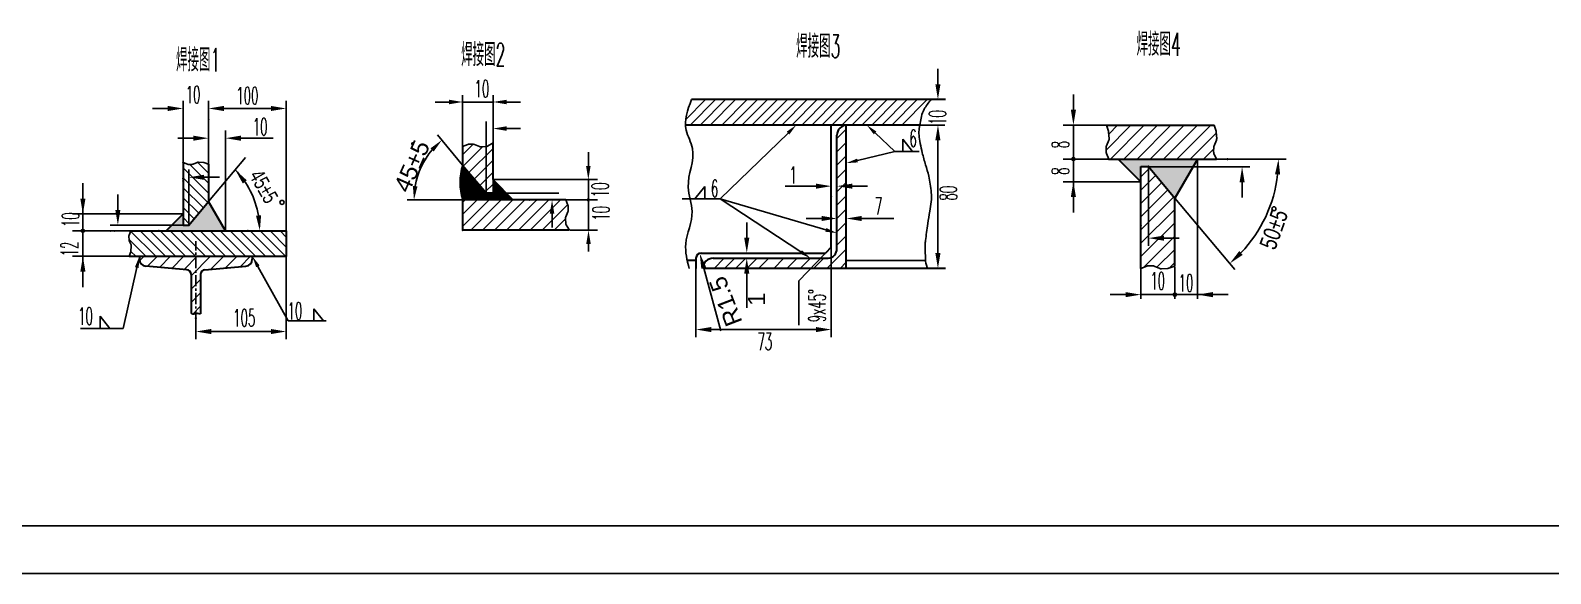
# Model space of a CAD drawing. Header units: millimetres. Extents: x -19109 to 7803, y 10081 to 29089.
# Drawn here: x -8665 to 1512, y 10081 to 13718 of the extents above; entities that cross this region are included whole.
import ezdxf
from ezdxf.enums import TextEntityAlignment as Align

# ---------------------------------------------------------------- set-up
doc = ezdxf.new("R2010")
doc.units = ezdxf.units.MM
doc.linetypes.add('CENTERX2', pattern=[4, 2.5, -0.5, 0.5, -0.5])
doc.linetypes.add('DASHED', pattern=[19.05, 12.7, -6.35])
for name, color, linetype in [('09图框与明细表层', 4, 'Continuous'), ('2', 4, 'Continuous'), ('2细线层', 4, 'Continuous'), ('_CENTER', 1, 'CENTERX2'), ('DATA', 4, 'Continuous'), ('DIM', 4, 'Continuous'), ('DIMEN', 4, 'Continuous'), ('HIDDEN0', 6, 'DASHED')]:
    doc.layers.add(name, color=color, linetype=linetype)
doc.layers.add('DRAWING', color=7, linetype='Continuous', lineweight=30)
doc.styles.get("Standard").update_dxf_attribs({"font": 'arial.ttf'})
doc.styles.add('VCADHZ', font='vcadtxt3.shx', dxfattribs={"width": 0.75, "bigfont": 'vcadhz.shx'})
doc.styles.add('残雪', font='romans.shx', dxfattribs={"width": 0.5, "bigfont": 'hztxt.shx'})

msp = doc.modelspace()

# ---------------------------------------------------------------- hatches: boundary and pattern name
at = {"ltscale": 5}
h = msp.add_hatch(color=4, dxfattribs=at)
h.paths.add_polyline_path([(-1178.7, 12804.2), (-1003.7, 12595.6), (-882.5, 12804.2)])
h.paths.add_polyline_path([(-1382.2, 12856.6), (-1230.6, 12704.9), (-1230.6, 12805.9), (-1180.1, 12805.9), (-1178.7, 12804.2), (-882.5, 12804.2), (-852.1, 12856.5), (-852.2, 12856.6)])
h = msp.add_hatch(color=4, dxfattribs=at)
h.paths.add_polyline_path([(-7604.5, 12413.7), (-7642.3, 12413.7), (-7718.1, 12413.7), (-7756.1, 12375.7), (-7358.6, 12375.7), (-7358.5, 12375.8), (-7472.2, 12571.4)])
h.paths.add_polyline_path([(-7642.3, 12413.7), (-7642.3, 12489.5), (-7718.1, 12413.7)], flags=17)
at = {"layer": '2'}
h = msp.add_hatch(color=256, dxfattribs=at)
h.paths.add_polyline_path([(-1682.8, 12867, 0.4142136), (-1693.1, 12856.6), (-1682.8, 12856.6)])
h.paths.add_polyline_path([(-1682.8, 12867), (-1682.8, 12856.6), (-1672.4, 12856.6, 0.4142136)])
h.paths.add_polyline_path([(-1672.4, 12856.6), (-1682.8, 12856.6), (-1682.8, 12846.2, 0.4142136)])
h.paths.add_polyline_path([(-1682.8, 12856.6), (-1693.1, 12856.6, 0.4142136), (-1682.8, 12846.2)])
h = msp.add_hatch(color=256, dxfattribs=at)
h.paths.add_polyline_path([(-1003.7, 11959.3, 0.4142136), (-1014.1, 11948.9), (-1003.7, 11948.9)])
h.paths.add_polyline_path([(-1003.7, 11959.3), (-1003.7, 11948.9), (-993.3, 11948.9, 0.4142136)])
h.paths.add_polyline_path([(-993.3, 11948.9), (-1003.7, 11948.9), (-1003.7, 11938.6, 0.4142136)])
h.paths.add_polyline_path([(-1003.7, 11948.9), (-1014.1, 11948.9, 0.4142136), (-1003.7, 11938.6)])
at = {"layer": 'DIM'}
h = msp.add_hatch(color=256, dxfattribs=at)
h.paths.add_polyline_path([(-8313.4, 12386.1, 0.4142136), (-8323.8, 12375.7), (-8313.4, 12375.7)])
h.paths.add_polyline_path([(-8313.4, 12386.1), (-8313.4, 12375.7), (-8303, 12375.7, 0.4142136)])
h.paths.add_polyline_path([(-8303, 12375.7), (-8313.4, 12375.7), (-8313.4, 12365.3, 0.4142136)])
h.paths.add_polyline_path([(-8313.4, 12375.7), (-8323.8, 12375.7, 0.4142136), (-8313.4, 12365.3)])

# ---------------------------------------------------------------- linework, layer by layer
at = {"layer": '09图框与明细表层', "color": 7}
for p, q in [((-18308.6, 10401.3), (7483.4, 10401.3)), ((-4036.6, 10401.3), (1723.4, 10401.3))]:
    msp.add_line(p, q, dxfattribs=at)
at = {"layer": '09图框与明细表层'}
msp.add_line((-19108.6, 10081.3), (7803.4, 10081.3), dxfattribs=at)
at = {"layer": '2', "ltscale": 5}
for p, q in [((-2589.7, 13357.6), (-2589.7, 13460.5)), ((-7642.3, 12834.1), (-7642.3, 13246.7)), ((-7472.2, 12823), (-7472.2, 13246.7)), ((-5863.2, 13238.5), (-5955.3, 13238.5)), ((-5771.1, 12940.2), (-5771.1, 13284.5)), ((-5567.9, 12965.8), (-5567.9, 13284.5)), ((-5475.8, 13238.5), (-5383.7, 13238.5)), ((-2635.6, 13254.7), (-2539.2, 13254.7)), ((-7745.2, 13195.3), (-7848.1, 13195.3)), ((-7369.3, 13195.3), (-7266.4, 13195.3)), ((-5613.1, 12628.4), (-5613.1, 13107)), ((-5567.9, 12628.4), (-5567.9, 13107)), ((-5475.8, 13061), (-5383.7, 13061)), ((-2710.8, 13084.6), (-2543.6, 13084.6)), ((-5771.1, 12816.7), (-5940.3, 13018.4)), ((-2589.7, 12981.7), (-2589.7, 12878.8)), ((-2589.7, 12981.7), (-2589.7, 12227.1)), ((-1449.5, 12856.6), (-502.1, 12856.6)), ((-725.9, 12856.6), (-258.7, 12856.6)), ((-7642.3, 12413.7), (-7642.3, 12785.9)), ((-7604.5, 12413.7), (-7604.5, 12785.9)), ((-7501.6, 12734.5), (-7398.8, 12734.5)), ((-3303.9, 12637), (-3303.9, 12726.6)), ((-3266.1, 12637), (-3266.1, 12726.6)), ((-1230.6, 12805.9), (-1230.6, 12275.7)), ((-1230.6, 12804.2), (-502.1, 12804.2)), ((-1180.1, 12805.9), (-1180.1, 12275.7)), ((-8079.2, 12516.6), (-8079.2, 12619.5)), ((-5521.9, 12628.4), (-5126.6, 12628.4)), ((-3406.8, 12675.1), (-3611.3, 12675.1)), ((-3266.1, 12635.8), (-3266.1, 12407.3)), ((-3203.1, 12635.8), (-3203.1, 12407.3)), ((-3163.2, 12675.1), (-3060.3, 12675.1)), ((-553.5, 12701.3), (-553.5, 12598.4)), ((-5771.1, 12583), (-6143.3, 12583)), ((-5563.8, 12583), (-5172.7, 12583)), ((-1003.7, 12595.6), (-603, 12118.1)), ((-5172.7, 12490.9), (-5172.7, 12398.7)), ((-3369, 12458.8), (-3471.9, 12458.8)), ((-3100.2, 12458.8), (-2884.7, 12458.8)), ((-7642.3, 12413.7), (-8130.7, 12413.7)), ((-7648.2, 12375.7), (-8130.7, 12375.7)), ((-1077.3, 12327.2), (-974.4, 12327.2)), ((-3303.9, 12265.7), (-3303.9, 11663.7)), ((-4209.5, 12124.2), (-4209.5, 11663.7)), ((-2658.6, 12124.2), (-2539.8, 12124.2)), ((-3406.8, 11715.2), (-4106.6, 11715.2))]:
    msp.add_line(p, q, dxfattribs=at)
at = {"layer": '2'}
for p, q in [((-1682.8, 12704.9), (-1682.8, 12856.6)), ((-852.1, 12853), (-852.1, 11921.9)), ((-1682.8, 12753.7), (-1682.8, 12650.8)), ((-5564.9, 12718.8), (-4868.4, 12718.8)), ((-4929.8, 12718.8), (-4929.8, 12583)), ((-1234, 12704.9), (-1751.3, 12704.9)), ((-1682.8, 12602), (-1682.8, 12499.2)), ((-1230.6, 12120.7), (-1230.6, 11921.9)), ((-1003.7, 12135.5), (-1003.7, 11921.9)), ((-1003.7, 12132.1), (-1003.7, 11921.9)), ((-1230.6, 11948.9), (-1003.7, 11948.9)), ((-1106.6, 11948.9), (-1209.5, 11948.9)), ((-852.1, 11948.9), (-1003.7, 11948.9)), ((-900.8, 11948.9), (-797.9, 11948.9)), ((-749.2, 11948.9), (-646.3, 11948.9))]:
    msp.add_line(p, q, dxfattribs=at)
for centre, radius in [((-6106.4, 12959.9), 5.94), ((-1682.8, 12856.6), 10.4), ((-1003.7, 11948.9), 10.4)]:
    msp.add_circle(centre, radius, dxfattribs=at)
at = {"layer": '2', "ltscale": 5}
for centre, radius, start, end in [((-5575, 12583), 522.3, 140.12073, 169.8787), ((-1222.7, 12856.6), 912.6, 316.46282, 353.53718)]:
    msp.add_arc(centre, radius, start, end, dxfattribs=at)
for points in [[(-2572.6, 13357.6), (-2606.9, 13357.6), (-2589.7, 13254.7)], [(-5863.2, 13253.8), (-5863.2, 13223.1), (-5771.1, 13238.5)], [(-5475.8, 13253.8), (-5475.8, 13223.1), (-5567.9, 13238.5)], [(-7745.2, 13212.4), (-7745.2, 13178.1), (-7642.3, 13195.3)], [(-7369.3, 13212.4), (-7369.3, 13178.1), (-7472.2, 13195.3)], [(-5475.8, 13076.3), (-5475.8, 13045.6), (-5567.9, 13061)], [(-2572.6, 12981.7), (-2606.9, 12981.7), (-2589.7, 13084.6)], [(-2572.6, 12981.7), (-2606.9, 12981.7), (-2589.7, 13084.6)], [(-5964.9, 12907), (-5986.6, 12928.7), (-5910.7, 12983.1)], [(-298.8, 12752.9), (-333.1, 12754.9), (-310.1, 12856.6)], [(-7501.6, 12751.6), (-7501.6, 12717.3), (-7604.5, 12734.5)], [(-570.6, 12701.3), (-536.4, 12701.3), (-553.5, 12804.2)], [(-6104.4, 12676.1), (-6073.8, 12673.4), (-6097.2, 12583)], [(-3406.8, 12658), (-3406.8, 12692.3), (-3303.9, 12675.1)], [(-3163.2, 12658), (-3163.2, 12692.3), (-3266.1, 12675.1)], [(-5157.4, 12490.9), (-5188.1, 12490.9), (-5172.7, 12583)], [(-8096.4, 12516.6), (-8062.1, 12516.6), (-8079.2, 12413.7)], [(-3369, 12441.6), (-3369, 12475.9), (-3266.1, 12458.8)], [(-3100.2, 12441.6), (-3100.2, 12475.9), (-3203.1, 12458.8)], [(-1077.3, 12344.3), (-1077.3, 12310), (-1180.1, 12327.2)], [(-2572.6, 12227.1), (-2606.9, 12227.1), (-2589.7, 12124.2)], [(-549.4, 12215.5), (-572.9, 12240.5), (-636.1, 12157.6)], [(-4106.6, 11698), (-4106.6, 11732.3), (-4209.5, 11715.2)], [(-3406.8, 11698), (-3406.8, 11732.3), (-3303.9, 11715.2)]]:
    msp.add_solid(points, dxfattribs=at)
at = {"layer": '2'}
for points in [[(-4914.4, 12811), (-4945.2, 12811), (-4929.8, 12718.8)], [(-1699.9, 12602), (-1665.6, 12602), (-1682.8, 12704.9)], [(-1333.4, 11966.1), (-1333.4, 11931.8), (-1230.6, 11948.9)], [(-749.2, 11966.1), (-749.2, 11931.8), (-852.1, 11948.9)]]:
    msp.add_solid(points, dxfattribs=at)
at = {"layer": '2细线层', "ltscale": 80}
msp.add_line((-4035.1, 10401.3), (1723.5, 10401.3), dxfattribs=at)
at = {"layer": '_CENTER', "ltscale": 30}
msp.add_line((-7557.3, 11765.1), (-7557.3, 12306.5), dxfattribs=at)
at = {"layer": 'DIM', "ltscale": 5}
for p, q in [((-7472.2, 12823), (-7472.2, 13246.7)), ((-6952.2, 12375.7), (-6952.2, 13246.7)), ((-5771.1, 13238.5), (-5567.9, 13238.5)), ((-7369.3, 13195.3), (-7055.1, 13195.3)), ((-7472.2, 12571.4), (-7472.2, 13047.7)), ((-7358.4, 12375.7), (-7358.4, 13047.7)), ((-7575.1, 12996.3), (-7678, 12996.3)), ((-7255.6, 12996.3), (-7040.2, 12996.3)), ((-7472.2, 12571.4), (-7224.6, 12866.5)), ((-3869.3, 12330), (-3869.3, 12432.9)), ((-3869.3, 12227.1), (-3817.9, 12227.1)), ((-6952.2, 12205.6), (-6952.2, 11650.6)), ((-4043, 11707), (-4157.2, 12126.7)), ((-3800.7, 12192.8), (-3920.8, 12192.8)), ((-3869.3, 12090), (-3869.3, 11860.2)), ((-7557.1, 11822.2), (-7557.1, 11650.6)), ((-7454.2, 11702), (-7055.1, 11702))]:
    msp.add_line(p, q, dxfattribs=at)
at = {"layer": 'DIM'}
for p, q in [((-1682.8, 13186.3), (-1682.8, 13289.2)), ((-1464.3, 13083.5), (-1751.3, 13083.5)), ((-1682.8, 13083.5), (-1682.8, 12856.6)), ((-1682.8, 12959.5), (-1682.8, 13062.4)), ((-2824.5, 12989.3), (-2824.5, 12906.9)), ((-2759.2, 12906.9), (-2824.5, 12989.3)), ((-4929.8, 12811), (-4929.8, 12903.1)), ((-2877.5, 12906.9), (-2714.3, 12906.9)), ((-1449.5, 12856.6), (-1751.3, 12856.6)), ((-1449.5, 12856.6), (-1751.3, 12856.6)), ((-8313.4, 12592.3), (-8313.4, 12695.2)), ((-4215.9, 12589.9), (-4150.5, 12672.3)), ((-4150.5, 12672.3), (-4150.5, 12589.9)), ((-8313.4, 12478.6), (-8313.4, 12581.5)), ((-5077.6, 12583), (-4868.4, 12583)), ((-5077.6, 12583), (-4867.4, 12583)), ((-4928.8, 12379.9), (-4928.8, 12583)), ((-4046.9, 12589.9), (-4301, 12589.9)), ((-7645.8, 12489.5), (-8382, 12489.5)), ((-8313.4, 12205.6), (-8313.4, 12478.6)), ((-7995, 12375.7), (-8382, 12375.7)), ((-7995, 12375.7), (-8382, 12375.7)), ((-5052, 12379.9), (-4867.4, 12379.9)), ((-4928.9, 12329.1), (-4928.9, 12237)), ((-8313.4, 12272.8), (-8313.4, 12169.9)), ((-3342.5, 12227.1), (-3519.9, 12041.6)), ((-8006.2, 12205.6), (-8382, 12205.6)), ((-8313.4, 12102.7), (-8313.4, 11999.8)), ((-3519.9, 12041.6), (-3519.9, 11744.9)), ((-1333.4, 11948.9), (-1436.3, 11948.9)), ((-8198.3, 11805.1), (-8198.3, 11722.7)), ((-8133, 11722.7), (-8198.3, 11805.1)), ((-6767.2, 11855), (-6767.2, 11772.7)), ((-6701.8, 11772.7), (-6767.2, 11855))]:
    msp.add_line(p, q, dxfattribs=at)
at = {"layer": 'DIM', "extrusion": (0, 0, -1)}
for p, q in [((-7141.7, 12138.2), (-6939.3, 11772.6)), ((-6939.3, 11772.6), (-6684.5, 11772.7))]:
    msp.add_line(p, q, dxfattribs=at)
for points in [[(3593.1, 13030.8), (4046.9, 12589.9)], [(3010.3, 13031.7), (2877.5, 12906.9)], [(3128, 12847), (2877.5, 12906.9)], [(3507.4, 12235.2), (4046.9, 12589.9)], [(3340.1, 12382.7), (4046.9, 12589.9), (4046.9, 12589.9)]]:
    msp.add_lwpolyline(points, dxfattribs=at)
at = {"layer": 'DIM'}
msp.add_lwpolyline([(-7952.4, 12130.3), (-8044.8, 11722.7), (-8329.5, 11722.7)], dxfattribs=at)
at = {"layer": 'DIM', "ltscale": 5}
msp.add_arc((-7717.8, 12375.7), 589.2, 10.01648, 43.92774, dxfattribs=at)
at = {"layer": 'DIM'}
msp.add_open_spline([(-4255.3, 12124.2), (-4268.9, 12179.1), (-4300.6, 12307.3), (-4204.9, 12487.3), (-4295.3, 12699.5), (-4193.2, 12888.6), (-4303.7, 13074.3), (-4267.1, 13185.4), (-4238.4, 13254.7)], degree=3, knots=[0, 0, 0, 0, 96.5804717, 225.7998321, 322.479953, 474.1628245, 549.1407629, 671.5606983, 671.5606983, 671.5606983, 671.5606983], dxfattribs=at)
at = {"layer": 'DIM', "ltscale": 5}
for points in [[(-7369.3, 13212.4), (-7369.3, 13178.1), (-7472.2, 13195.3)], [(-7055.1, 13212.4), (-7055.1, 13178.1), (-6952.2, 13195.3)], [(-7575.1, 13013.4), (-7575.1, 12979.1), (-7472.2, 12996.3)], [(-7255.6, 13013.4), (-7255.6, 12979.1), (-7358.4, 12996.3)], [(-7243, 12693.2), (-7216.1, 12714.5), (-7293.4, 12784.5)], [(-7120.5, 12479.7), (-7154.6, 12476.7), (-7128.6, 12375.7)], [(-3852.2, 12330), (-3886.5, 12330), (-3869.3, 12227.1)], [(-4140.6, 12131.2), (-4173.7, 12122.2), (-4184.2, 12225.9)], [(-3852.2, 12090), (-3886.5, 12090), (-3869.3, 12192.8)], [(-7454.2, 11719.2), (-7454.2, 11684.9), (-7557.1, 11702)], [(-7055.1, 11719.2), (-7055.1, 11684.9), (-6952.2, 11702)]]:
    msp.add_solid(points, dxfattribs=at)
at = {"layer": 'DIM'}
for points in [[(-1699.9, 13186.3), (-1665.6, 13186.3), (-1682.8, 13083.5)], [(-8330.5, 12592.3), (-8296.2, 12592.3), (-8313.4, 12489.5)], [(-4913.4, 12287.7), (-4944.1, 12287.7), (-4928.8, 12379.9)], [(-8330.5, 12102.7), (-8296.2, 12102.7), (-8313.4, 12205.6)], [(-7964.9, 12133.1), (-7935.3, 12205.6), (-7939.9, 12127.5)]]:
    msp.add_solid(points, dxfattribs=at)
at = {"layer": 'DIM', "extrusion": (0, 0, -1)}
for points in [[(3602.1, 13040), (3537.8, 13084.6), (3584.1, 13021.6)], [(3019.1, 13022.4), (3066.5, 13084.6), (3001.5, 13041.1)], [(3125.1, 12834.5), (3203.1, 12829.1), (3131, 12859.5)], [(3336.5, 12395.1), (3266.1, 12361), (3343.8, 12370.4)], [(3500.3, 12246), (3442.9, 12192.8), (3514.5, 12224.5)], [(7130.5, 12144.5), (7179.1, 12205.8), (7153, 12132)]]:
    msp.add_solid(points, dxfattribs=at)
at = {"layer": 'DIMEN'}
for p, q in [((-4277.8, 13122.2), (-4145.2, 13254.7)), ((-4248.5, 13084.6), (-4078.4, 13254.7)), ((-4181.7, 13084.6), (-4011.5, 13254.7)), ((-4114.8, 13084.6), (-3944.7, 13254.7)), ((-4037, 13084.6), (-3866.8, 13254.7)), ((-3968.3, 13084.6), (-3798.1, 13254.7)), ((-3901.4, 13084.6), (-3731.3, 13254.7)), ((-3834.6, 13084.6), (-3664.5, 13254.7)), ((-3767.8, 13084.6), (-3597.6, 13254.7)), ((-3700.9, 13084.6), (-3530.8, 13254.7)), ((-3634.1, 13084.6), (-3464, 13254.7)), ((-3567.3, 13084.6), (-3397.1, 13254.7)), ((-3500.4, 13084.6), (-3330.3, 13254.7)), ((-3433.6, 13084.6), (-3263.5, 13254.7)), ((-3366.8, 13084.6), (-3196.6, 13254.7)), ((-3299.9, 13084.6), (-3129.8, 13254.7)), ((-3233.1, 13084.6), (-3063, 13254.7)), ((-3166.3, 13084.6), (-2996.1, 13254.7)), ((-3099.4, 13084.6), (-2929.3, 13254.7)), ((-3032.6, 13084.6), (-2862.4, 13254.7)), ((-2965.7, 13084.6), (-2795.6, 13254.7)), ((-2898.9, 13084.6), (-2728.8, 13254.7)), ((-2832.1, 13084.6), (-2661.9, 13254.7)), ((-7472.2, 12837.5), (-7472.2, 13121.4)), ((-3203.1, 13056.5), (-3266.1, 12993.4)), ((-1297.4, 13083.5), (-1464, 12916.9)), ((-1460.9, 13083.5), (-1448, 13042.7)), ((-1446.9, 13037.1), (-1443.6, 12994.2)), ((-1386.5, 13083.5), (-1445.9, 13024)), ((-1208.3, 13083.5), (-1435.1, 12856.6)), ((-1119.1, 13083.5), (-1346, 12856.6)), ((-1030, 13083.5), (-1256.9, 12856.6)), ((-940.9, 13083.5), (-1167.8, 12856.6)), ((-851.8, 13083.5), (-1078.6, 12856.6)), ((-762.7, 13083.5), (-989.5, 12856.6)), ((-726.3, 13030.7), (-900.4, 12856.6)), ((-740.8, 13083.5), (-727.9, 13042.7)), ((-726.8, 13037.1), (-723.5, 12994.2)), ((-5771.1, 12884.9), (-5700.2, 12955.7)), ((-5736.8, 12954.8), (-5771.1, 12940.2)), ((-5765.8, 12810.4), (-5637.3, 12938.9)), ((-5729.4, 12767), (-5567.9, 12928.4)), ((-5699.4, 12955.7), (-5727.2, 12956.6)), ((-5658.5, 12939.8), (-5691.3, 12953.9)), ((-5609.5, 12941), (-5647.9, 12938)), ((-5567.9, 12965.8), (-5604.4, 12942)), ((-5567.9, 12965.8), (-5567.9, 12628.4)), ((-3202.8, 12967.7), (-3266.1, 12904.3)), ((-1463.3, 12936.6), (-1464.3, 12905.6)), ((-1445.6, 12982.3), (-1461.3, 12945.7)), ((-743.6, 12924.3), (-811.3, 12856.6)), ((-743.2, 12936.6), (-744.2, 12905.6)), ((-725.5, 12982.3), (-741.2, 12945.7)), ((-7613.6, 12821.9), (-7642.3, 12834.1)), ((-7548.1, 12834.4), (-7575.5, 12822.7)), ((-7472.2, 12762.2), (-7545.4, 12835.4)), ((-7507, 12833.4), (-7539.2, 12835.9)), ((-7472.2, 12823), (-7502.7, 12832.6)), ((-5692.9, 12723.6), (-5567.9, 12848.6)), ((-3203.1, 12878.2), (-3266.1, 12815.2)), ((-1462.3, 12894.9), (-1446, 12856.6)), ((-852.1, 12856.5), (-852.2, 12856.6)), ((-742.2, 12894.9), (-725.9, 12856.6)), ((-725.9, 12856.6), (-547.7, 12856.6)), ((-7472.2, 12628.5), (-7642.3, 12798.6)), ((-7476.6, 12566.1), (-7642.3, 12731.8)), ((-7582.3, 12821.2), (-7605.6, 12820.4)), ((-7472.2, 12695.3), (-7597.5, 12820.7)), ((-5788.3, 12702.7), (-5726.9, 12764.1)), ((-5788.3, 12699.4), (-5725.4, 12762.3)), ((-5788.3, 12696.1), (-5723.9, 12760.5)), ((-5788.2, 12709.5), (-5729.9, 12767.7)), ((-5788.2, 12706.1), (-5728.4, 12765.9)), ((-5788.2, 12692.9), (-5722.4, 12758.7)), ((-5788.2, 12689.6), (-5720.9, 12756.9)), ((-5788.1, 12712.9), (-5731.5, 12769.5)), ((-5788.1, 12686.4), (-5719.4, 12755.1)), ((-5788, 12716.3), (-5733, 12771.3)), ((-5787.9, 12683.2), (-5717.9, 12753.3)), ((-5787.8, 12719.8), (-5734.5, 12773.1)), ((-5787.8, 12680), (-5716.4, 12751.5)), ((-5649.9, 12583), (-5787.7, 12720.9)), ((-5787.6, 12723.3), (-5736, 12774.9)), ((-5787.6, 12676.9), (-5714.8, 12749.7)), ((-5646.6, 12583), (-5787.6, 12724)), ((-5787.4, 12726.8), (-5737.5, 12776.7)), ((-5787.4, 12673.8), (-5713.3, 12747.9)), ((-5643.3, 12583), (-5787.4, 12727.1)), ((-5787.2, 12670.7), (-5711.8, 12746.1)), ((-5787.1, 12730.3), (-5739, 12778.5)), ((-5640, 12583), (-5787.1, 12730.2)), ((-5787, 12667.6), (-5710.3, 12744.3)), ((-5636.6, 12583), (-5786.9, 12733.3)), ((-5786.8, 12733.9), (-5740.5, 12780.3)), ((-5786.7, 12664.5), (-5708.8, 12742.5)), ((-5633.3, 12583), (-5786.6, 12736.3)), ((-5786.5, 12737.6), (-5742, 12782.1)), ((-5786.5, 12661.5), (-5707.3, 12740.7)), ((-5630, 12583), (-5786.4, 12739.3)), ((-5786.2, 12741.2), (-5743.5, 12783.9)), ((-5786.2, 12658.5), (-5705.8, 12738.9)), ((-5626.7, 12583), (-5786.1, 12742.3)), ((-5785.9, 12655.5), (-5704.3, 12737.1)), ((-5785.8, 12744.9), (-5745, 12785.7)), ((-5623.4, 12583), (-5785.7, 12745.3)), ((-5785.5, 12652.5), (-5702.8, 12735.3)), ((-5620.1, 12583), (-5785.4, 12748.3)), ((-5785.3, 12748.7), (-5746.6, 12787.5)), ((-5785.2, 12649.6), (-5701.3, 12733.5)), ((-5616.8, 12583), (-5785, 12751.2)), ((-5784.9, 12752.5), (-5748.1, 12789.3)), ((-5784.8, 12646.7), (-5699.7, 12731.7)), ((-5613.5, 12583), (-5784.6, 12754.2)), ((-5784.4, 12643.7), (-5698.2, 12729.9)), ((-5784.3, 12756.3), (-5749.6, 12791.1)), ((-5610.2, 12583), (-5784.2, 12757.1)), ((-5784, 12640.8), (-5696.7, 12728.1)), ((-5783.8, 12760.2), (-5751.4, 12792.5)), ((-5606.9, 12583), (-5783.8, 12760)), ((-5783.5, 12638), (-5695.2, 12726.3)), ((-5603.5, 12583), (-5783.4, 12762.8)), ((-5783.2, 12764.1), (-5754.7, 12792.5)), ((-5783.1, 12635.1), (-5693.7, 12724.5)), ((-5600.2, 12583), (-5782.9, 12765.7)), ((-5782.6, 12632.3), (-5692.2, 12722.7)), ((-5782.5, 12768.1), (-5758, 12792.5)), ((-5596.9, 12583), (-5782.4, 12768.5)), ((-5782.1, 12629.5), (-5690.7, 12720.9)), ((-5593.6, 12583), (-5781.9, 12771.3)), ((-5781.8, 12772.1), (-5761.3, 12792.5)), ((-5590.3, 12583), (-5781.4, 12774.1)), ((-5781, 12776.2), (-5764.7, 12792.5)), ((-5587, 12583), (-5780.9, 12776.9)), ((-5583.7, 12583), (-5780.4, 12779.7)), ((-5780.2, 12780.3), (-5768, 12792.5)), ((-5580.4, 12583), (-5779.8, 12782.4)), ((-5779.4, 12784.5), (-5771.3, 12792.5)), ((-5577.1, 12583), (-5779.2, 12785.1)), ((-5573.8, 12583), (-5778.6, 12787.9)), ((-5778.4, 12788.7), (-5774.6, 12792.5)), ((-5570.5, 12583), (-5778, 12790.6)), ((-5777.4, 12793), (-5763.2, 12807.3)), ((-5776.7, 12792.5), (-5777.4, 12793.2)), ((-5773.4, 12792.5), (-5776.7, 12795.9)), ((-5615.9, 12631.7), (-5776.7, 12792.5)), ((-5776.4, 12797.4), (-5764.7, 12809.1)), ((-5770.1, 12792.5), (-5776.1, 12798.6)), ((-5766.8, 12792.5), (-5775.4, 12801.2)), ((-5775.3, 12801.8), (-5766.2, 12810.9)), ((-5763.4, 12792.5), (-5774.7, 12803.8)), ((-5774.6, 12792.5), (-5761.7, 12805.5)), ((-5774.1, 12806.3), (-5767.7, 12812.7)), ((-5760.1, 12792.5), (-5774, 12806.4)), ((-5633.1, 12652.3), (-5773.4, 12792.5)), ((-5756.8, 12792.5), (-5773.3, 12809)), ((-5772.8, 12810.9), (-5769.2, 12814.5)), ((-5753.5, 12792.5), (-5772.6, 12811.6)), ((-5753.9, 12796.3), (-5771.8, 12814.2)), ((-5771.4, 12815.6), (-5770.7, 12816.3)), ((-5771.3, 12792.5), (-5760.1, 12803.7)), ((-5613.1, 12628.4), (-5771.1, 12816.7)), ((-5650.4, 12672.9), (-5770.1, 12792.5)), ((-5768, 12792.5), (-5758.6, 12801.9)), ((-5667.6, 12693.4), (-5766.8, 12792.5)), ((-5764.7, 12792.5), (-5757.1, 12800.1)), ((-5684.9, 12714), (-5763.4, 12792.5)), ((-5761.3, 12792.5), (-5755.6, 12798.3)), ((-5702.1, 12734.6), (-5760.1, 12792.5)), ((-5758, 12792.5), (-5754.1, 12796.5)), ((-5719.4, 12755.1), (-5756.8, 12792.5)), ((-5754.7, 12792.5), (-5752.6, 12794.7)), ((-5736.7, 12775.7), (-5753.5, 12792.5)), ((-5751.4, 12792.5), (-5751.1, 12792.9)), ((-5656.5, 12680.2), (-5567.9, 12768.8)), ((-3203.1, 12789.1), (-3266.1, 12726.1)), ((-1172.3, 12796.5), (-1230.6, 12738.3)), ((-1131.6, 12748.1), (-1230.6, 12649.1)), ((-7507.1, 12529.8), (-7642.3, 12665)), ((-5666.4, 12583), (-5788.3, 12704.8)), ((-5669.7, 12583), (-5788.3, 12701.5)), ((-5673, 12583), (-5788.3, 12698.2)), ((-5676.4, 12583), (-5788.3, 12694.9)), ((-5663.1, 12583), (-5788.2, 12708.1)), ((-5679.7, 12583), (-5788.2, 12691.5)), ((-5659.8, 12583), (-5788.1, 12711.3)), ((-5683, 12583), (-5788.1, 12688.1)), ((-5656.5, 12583), (-5788, 12714.5)), ((-5686.3, 12583), (-5788, 12684.7)), ((-5653.2, 12583), (-5787.9, 12717.7)), ((-5689.6, 12583), (-5787.9, 12681.3)), ((-5692.9, 12583), (-5787.7, 12677.8)), ((-5696.2, 12583), (-5787.5, 12674.3)), ((-5699.5, 12583), (-5787.2, 12670.7)), ((-5702.8, 12583), (-5787, 12667.1)), ((-5706.1, 12583), (-5786.7, 12663.5)), ((-5709.4, 12583), (-5786.3, 12659.9)), ((-5712.8, 12583), (-5785.9, 12656.2)), ((-5716.1, 12583), (-5785.5, 12652.4)), ((-5719.4, 12583), (-5785, 12648.7)), ((-5722.7, 12583), (-5784.5, 12644.9)), ((-5726, 12583), (-5784, 12641)), ((-5729.3, 12583), (-5783.4, 12637.1)), ((-5732.6, 12583), (-5782.8, 12633.1)), ((-5735.9, 12583), (-5782.1, 12629.2)), ((-5781.6, 12626.6), (-5689.2, 12719.1)), ((-5739.2, 12583), (-5781.3, 12625.1)), ((-5781.1, 12623.9), (-5687.7, 12717.3)), ((-5780.6, 12621.1), (-5686.2, 12715.5)), ((-5742.5, 12583), (-5780.5, 12621)), ((-5780, 12618.3), (-5684.6, 12713.7)), ((-5779.4, 12615.6), (-5683.1, 12711.9)), ((-5778.8, 12612.9), (-5681.6, 12710.1)), ((-5778.2, 12610.2), (-5680.1, 12708.3)), ((-5777.6, 12607.5), (-5678.6, 12706.5)), ((-5777, 12604.8), (-5677.1, 12704.7)), ((-5776.3, 12602.1), (-5675.6, 12702.9)), ((-5775.7, 12599.5), (-5674.1, 12701.1)), ((-5775, 12596.9), (-5672.6, 12699.3)), ((-5774.3, 12594.3), (-5671.1, 12697.5)), ((-5773.6, 12591.7), (-5669.5, 12695.7)), ((-5772.9, 12589.1), (-5668, 12693.9)), ((-5772.1, 12586.5), (-5666.5, 12692.1)), ((-5771.4, 12584), (-5665, 12690.3)), ((-5769, 12583), (-5663.5, 12688.5)), ((-5765.7, 12583), (-5662, 12686.7)), ((-5762.4, 12583), (-5660.5, 12684.9)), ((-5759.1, 12583), (-5659, 12683.1)), ((-5755.8, 12583), (-5657.5, 12681.3)), ((-5752.5, 12583), (-5656, 12679.5)), ((-5749.1, 12583), (-5654.4, 12677.7)), ((-5745.8, 12583), (-5652.9, 12675.9)), ((-5742.5, 12583), (-5651.4, 12674.1)), ((-5739.2, 12583), (-5649.9, 12672.3)), ((-5735.9, 12583), (-5648.4, 12670.5)), ((-5732.6, 12583), (-5646.9, 12668.7)), ((-5729.3, 12583), (-5645.4, 12666.9)), ((-5726, 12583), (-5643.9, 12665.1)), ((-5722.7, 12583), (-5642.4, 12663.3)), ((-5719.4, 12583), (-5640.9, 12661.5)), ((-5716.1, 12583), (-5639.3, 12659.7)), ((-5712.7, 12583), (-5637.8, 12657.9)), ((-5709.4, 12583), (-5636.3, 12656.1)), ((-5706.1, 12583), (-5634.8, 12654.3)), ((-5702.8, 12583), (-5633.3, 12652.5)), ((-5699.5, 12583), (-5631.8, 12650.7)), ((-5696.2, 12583), (-5630.3, 12648.9)), ((-5692.9, 12583), (-5628.8, 12647.1)), ((-5689.6, 12583), (-5627.3, 12645.3)), ((-5686.3, 12583), (-5625.8, 12643.5)), ((-5683, 12583), (-5624.2, 12641.7)), ((-5679.7, 12583), (-5622.7, 12639.9)), ((-5676.3, 12583), (-5621.2, 12638.1)), ((-5673, 12583), (-5619.7, 12636.3)), ((-5669.7, 12583), (-5618.2, 12634.5)), ((-5666.4, 12583), (-5616.7, 12632.7)), ((-5663.1, 12583), (-5615.2, 12630.9)), ((-5659.8, 12583), (-5613.7, 12629.1)), ((-5656.5, 12583), (-5611.1, 12628.4)), ((-5653.2, 12583), (-5607.8, 12628.4)), ((-5649.9, 12583), (-5604.5, 12628.4)), ((-5646.6, 12583), (-5601.2, 12628.4)), ((-5643.2, 12583), (-5597.8, 12628.4)), ((-5639.9, 12583), (-5594.5, 12628.4)), ((-5636.6, 12583), (-5591.2, 12628.4)), ((-5633.3, 12583), (-5587.9, 12628.4)), ((-5630, 12583), (-5584.6, 12628.4)), ((-5626.7, 12583), (-5581.3, 12628.4)), ((-5623.4, 12583), (-5578, 12628.4)), ((-5620.1, 12636.8), (-5567.9, 12689)), ((-5620.1, 12583), (-5574.7, 12628.4)), ((-5616.8, 12583), (-5571.4, 12628.4)), ((-5613.5, 12583), (-5568.1, 12628.4)), ((-5567.1, 12583), (-5612.5, 12628.4)), ((-5610.2, 12583), (-5564.8, 12628.4)), ((-5563.8, 12583), (-5609.2, 12628.4)), ((-5606.8, 12583), (-5561.4, 12628.4)), ((-5560.5, 12583), (-5605.9, 12628.4)), ((-5603.5, 12583), (-5558.1, 12628.4)), ((-5557.2, 12583), (-5602.6, 12628.4)), ((-5600.2, 12583), (-5554.8, 12628.4)), ((-5553.9, 12583), (-5599.3, 12628.4)), ((-5596.9, 12583), (-5551.5, 12628.4)), ((-5550.6, 12583), (-5596, 12628.4)), ((-5593.6, 12583), (-5548.2, 12628.4)), ((-5547.3, 12583), (-5592.7, 12628.4)), ((-5590.3, 12583), (-5544.9, 12628.4)), ((-5544, 12583), (-5589.4, 12628.4)), ((-5587, 12583), (-5541.6, 12628.4)), ((-5540.7, 12583), (-5586.1, 12628.4)), ((-5583.7, 12583), (-5538.3, 12628.4)), ((-5537.4, 12583), (-5582.8, 12628.4)), ((-5580.4, 12583), (-5535, 12628.4)), ((-5534, 12583), (-5579.5, 12628.4)), ((-5577.1, 12583), (-5531.7, 12628.4)), ((-5530.7, 12583), (-5576.1, 12628.4)), ((-5573.8, 12583), (-5528.3, 12628.4)), ((-5527.4, 12583), (-5572.8, 12628.4)), ((-5570.4, 12583), (-5525, 12628.4)), ((-5524.1, 12583), (-5569.5, 12628.4)), ((-5432.1, 12583), (-5567.9, 12718.8)), ((-5567.9, 12717.9), (-5567.5, 12718.4)), ((-5567.9, 12714.6), (-5565.8, 12716.7)), ((-5480.2, 12628.4), (-5567.9, 12716.2)), ((-5567.9, 12711.3), (-5564.1, 12715.1)), ((-5567.9, 12708), (-5562.5, 12713.4)), ((-5483.5, 12628.4), (-5567.9, 12712.9)), ((-5567.9, 12704.6), (-5560.8, 12711.7)), ((-5567.9, 12701.3), (-5559.2, 12710.1)), ((-5486.8, 12628.4), (-5567.9, 12709.6)), ((-5567.9, 12698), (-5557.5, 12708.4)), ((-5567.9, 12694.7), (-5555.9, 12706.8)), ((-5490.1, 12628.4), (-5567.9, 12706.2)), ((-5567.9, 12691.4), (-5554.2, 12705.1)), ((-5567.9, 12688.1), (-5552.6, 12703.5)), ((-5493.4, 12628.4), (-5567.9, 12702.9)), ((-5567.9, 12684.8), (-5550.9, 12701.8)), ((-5567.9, 12681.5), (-5549.3, 12700.2)), ((-5496.7, 12628.4), (-5567.9, 12699.6)), ((-5567.9, 12678.2), (-5547.6, 12698.5)), ((-5567.9, 12674.9), (-5545.9, 12696.9)), ((-5500, 12628.4), (-5567.9, 12696.3)), ((-5567.9, 12671.6), (-5544.3, 12695.2)), ((-5567.9, 12668.2), (-5542.6, 12693.5)), ((-5503.3, 12628.4), (-5567.9, 12693)), ((-5567.9, 12664.9), (-5541, 12691.9)), ((-5567.9, 12661.6), (-5539.3, 12690.2)), ((-5506.6, 12628.4), (-5567.9, 12689.7)), ((-5567.9, 12658.3), (-5537.7, 12688.6)), ((-5567.9, 12655), (-5536, 12686.9)), ((-5510, 12628.4), (-5567.9, 12686.4)), ((-5567.9, 12651.7), (-5534.4, 12685.3)), ((-5567.9, 12648.4), (-5532.7, 12683.6)), ((-5513.3, 12628.4), (-5567.9, 12683.1)), ((-5567.9, 12645.1), (-5531.1, 12682)), ((-5567.9, 12641.8), (-5529.4, 12680.3)), ((-5516.6, 12628.4), (-5567.9, 12679.8)), ((-5567.9, 12638.5), (-5527.7, 12678.7)), ((-5567.9, 12635.2), (-5526.1, 12677)), ((-5519.9, 12628.4), (-5567.9, 12676.5)), ((-5567.9, 12631.8), (-5524.4, 12675.3)), ((-5567.9, 12628.5), (-5522.8, 12673.7)), ((-5523.2, 12628.4), (-5567.9, 12673.1)), ((-5526.5, 12628.4), (-5567.9, 12669.8)), ((-5529.8, 12628.4), (-5567.9, 12666.5)), ((-5533.1, 12628.4), (-5567.9, 12663.2)), ((-5536.4, 12628.4), (-5567.9, 12659.9)), ((-5539.7, 12628.4), (-5567.9, 12656.6)), ((-5543, 12628.4), (-5567.9, 12653.3)), ((-5546.4, 12628.4), (-5567.9, 12650)), ((-5549.7, 12628.4), (-5567.9, 12646.7)), ((-5553, 12628.4), (-5567.9, 12643.4)), ((-5556.3, 12628.4), (-5567.9, 12640.1)), ((-5559.6, 12628.4), (-5567.9, 12636.7)), ((-5562.9, 12628.4), (-5567.9, 12633.4)), ((-5566.2, 12628.4), (-5567.9, 12630.1)), ((-5567.1, 12583), (-5521.7, 12628.4)), ((-5520.8, 12583), (-5566.2, 12628.4)), ((-5564.8, 12628.4), (-5521.1, 12672)), ((-5563.8, 12583), (-5518.4, 12628.4)), ((-5517.5, 12583), (-5562.9, 12628.4)), ((-5561.4, 12628.4), (-5519.5, 12670.4)), ((-5560.5, 12583), (-5515.1, 12628.4)), ((-5514.2, 12583), (-5559.6, 12628.4)), ((-5558.1, 12628.4), (-5517.8, 12668.7)), ((-5557.2, 12583), (-5511.8, 12628.4)), ((-5510.9, 12583), (-5556.3, 12628.4)), ((-5554.8, 12628.4), (-5516.2, 12667.1)), ((-5553.9, 12583), (-5508.5, 12628.4)), ((-5507.6, 12583), (-5553, 12628.4)), ((-5551.5, 12628.4), (-5514.5, 12665.4)), ((-5550.6, 12583), (-5505.2, 12628.4)), ((-5504.3, 12583), (-5549.7, 12628.4)), ((-5548.2, 12628.4), (-5512.8, 12663.8)), ((-5547.3, 12583), (-5501.9, 12628.4)), ((-5501, 12583), (-5546.4, 12628.4)), ((-5544.9, 12628.4), (-5511.2, 12662.1)), ((-5544, 12583), (-5498.6, 12628.4)), ((-5497.6, 12583), (-5543, 12628.4)), ((-5541.6, 12628.4), (-5509.5, 12660.5)), ((-5540.7, 12583), (-5495.3, 12628.4)), ((-5494.3, 12583), (-5539.7, 12628.4)), ((-5538.3, 12628.4), (-5507.9, 12658.8)), ((-5537.3, 12583), (-5491.9, 12628.4)), ((-5491, 12583), (-5536.4, 12628.4)), ((-5535, 12628.4), (-5506.2, 12657.1)), ((-5534, 12583), (-5488.6, 12628.4)), ((-5487.7, 12583), (-5533.1, 12628.4)), ((-5531.7, 12628.4), (-5504.6, 12655.5)), ((-5530.7, 12583), (-5485.3, 12628.4)), ((-5484.4, 12583), (-5529.8, 12628.4)), ((-5528.3, 12628.4), (-5502.9, 12653.8)), ((-5527.4, 12583), (-5482, 12628.4)), ((-5481.1, 12583), (-5526.5, 12628.4)), ((-5525, 12628.4), (-5501.3, 12652.2)), ((-5524.1, 12583), (-5478.7, 12628.4)), ((-5477.8, 12583), (-5523.2, 12628.4)), ((-5521.7, 12628.4), (-5499.6, 12650.5)), ((-5520.8, 12583), (-5476.4, 12627.4)), ((-5474.5, 12583), (-5519.9, 12628.4)), ((-5518.4, 12628.4), (-5498, 12648.9)), ((-5517.5, 12583), (-5474.8, 12625.7)), ((-5471.2, 12583), (-5516.6, 12628.4)), ((-5515.1, 12628.4), (-5496.3, 12647.2)), ((-5514.2, 12583), (-5473.1, 12624)), ((-5467.9, 12583), (-5513.3, 12628.4)), ((-5511.8, 12628.4), (-5494.6, 12645.6)), ((-5510.9, 12583), (-5471.5, 12622.4)), ((-5464.5, 12583), (-5510, 12628.4)), ((-5508.5, 12628.4), (-5493, 12643.9)), ((-5507.6, 12583), (-5469.8, 12620.7)), ((-5461.2, 12583), (-5506.6, 12628.4)), ((-5505.2, 12628.4), (-5491.3, 12642.2)), ((-5504.3, 12583), (-5468.2, 12619.1)), ((-5457.9, 12583), (-5503.3, 12628.4)), ((-5501.9, 12628.4), (-5489.7, 12640.6)), ((-5454.6, 12583), (-5500, 12628.4)), ((-5498.6, 12628.4), (-5488, 12638.9)), ((-5451.3, 12583), (-5496.7, 12628.4)), ((-5495.3, 12628.4), (-5486.4, 12637.3)), ((-5448, 12583), (-5493.4, 12628.4)), ((-5491.9, 12628.4), (-5484.7, 12635.6)), ((-5444.7, 12583), (-5490.1, 12628.4)), ((-5488.6, 12628.4), (-5483.1, 12634)), ((-5441.4, 12583), (-5486.8, 12628.4)), ((-5485.3, 12628.4), (-5481.4, 12632.3)), ((-5438.1, 12583), (-5483.5, 12628.4)), ((-5482, 12628.4), (-5479.8, 12630.7)), ((-5434.8, 12583), (-5480.2, 12628.4)), ((-5478.7, 12628.4), (-5478.1, 12629)), ((-3203.1, 12700), (-3266.1, 12637)), ((-1091, 12699.6), (-1230.6, 12560)), ((-1050.3, 12651.2), (-1230.6, 12470.9)), ((-7537.6, 12493.4), (-7642.3, 12598.1)), ((-7568.1, 12457.1), (-7642.3, 12531.3)), ((-5745.9, 12583), (-5779.7, 12616.8)), ((-5749.2, 12583), (-5778.8, 12612.6)), ((-5752.5, 12583), (-5777.8, 12608.4)), ((-5755.8, 12583), (-5776.8, 12604)), ((-5759.1, 12583), (-5775.7, 12599.6)), ((-5762.4, 12583), (-5774.5, 12595.1)), ((-5765.7, 12583), (-5773.3, 12590.6)), ((-5769, 12583), (-5772, 12585.9)), ((-5771.1, 12565.6), (-5753.7, 12583)), ((-5771.1, 12406), (-5594.1, 12583)), ((-5771.1, 12485.8), (-5673.9, 12583)), ((-5717.5, 12379.9), (-5514.3, 12583)), ((-5637.7, 12379.9), (-5434.5, 12583)), ((-5557.9, 12379.9), (-5354.7, 12583)), ((-5500.9, 12583), (-5466.5, 12617.4)), ((-5497.6, 12583), (-5464.9, 12615.8)), ((-5494.3, 12583), (-5463.2, 12614.1)), ((-5491, 12583), (-5461.6, 12612.5)), ((-5487.7, 12583), (-5459.9, 12610.8)), ((-5484.4, 12583), (-5458.2, 12609.2)), ((-5481.1, 12583), (-5456.6, 12607.5)), ((-5478, 12379.9), (-5274.9, 12583)), ((-5477.8, 12583), (-5454.9, 12605.8)), ((-5474.5, 12583), (-5453.3, 12604.2)), ((-5471.2, 12583), (-5451.6, 12602.5)), ((-5467.9, 12583), (-5450, 12600.9)), ((-5464.5, 12583), (-5448.3, 12599.2)), ((-5461.2, 12583), (-5446.7, 12597.6)), ((-5457.9, 12583), (-5445, 12595.9)), ((-5454.6, 12583), (-5443.4, 12594.3)), ((-5451.3, 12583), (-5441.7, 12592.6)), ((-5448, 12583), (-5440, 12591)), ((-5444.7, 12583), (-5438.4, 12589.3)), ((-5441.4, 12583), (-5436.7, 12587.6)), ((-5438.1, 12583), (-5435.1, 12586)), ((-5434.8, 12583), (-5433.4, 12584.3)), ((-5398.2, 12379.9), (-5195.1, 12583)), ((-5318.4, 12379.9), (-5115.3, 12583)), ((-5238.6, 12379.9), (-5067.2, 12551.3)), ((-5066.1, 12548.7), (-5080.7, 12583)), ((-5065.2, 12511.4), (-5064.3, 12539.1)), ((-3203.1, 12610.9), (-3266.1, 12547.9)), ((-3203.1, 12521.8), (-3266.1, 12458.8)), ((-1009.6, 12602.7), (-1230.6, 12381.8)), ((-1003.7, 12519.5), (-1230.6, 12292.7)), ((-7598.6, 12420.7), (-7642.3, 12464.5)), ((-5158.8, 12379.9), (-5082.6, 12456.1)), ((-5079.9, 12421.4), (-5082.8, 12459.8)), ((-5081.1, 12470.4), (-5067, 12503.2)), ((-5055.1, 12379.9), (-5078.9, 12416.3)), ((-3203.1, 12432.7), (-3266.1, 12369.6)), ((-1003.7, 12430.4), (-1230.6, 12203.6)), ((-8004.5, 12315.7), (-8005.3, 12338.9)), ((-7892.9, 12205.6), (-8004.6, 12317.2)), ((-8003.8, 12347), (-7991.6, 12375.7)), ((-7826.1, 12205.6), (-7996.2, 12375.7)), ((-7759.3, 12205.6), (-7929.4, 12375.7)), ((-7692.4, 12205.6), (-7862.6, 12375.7)), ((-7625.6, 12205.6), (-7795.7, 12375.7)), ((-7558.8, 12205.6), (-7728.9, 12375.7)), ((-7491.9, 12205.6), (-7662.1, 12375.7)), ((-7425.1, 12205.6), (-7595.2, 12375.7)), ((-7358.3, 12205.6), (-7528.4, 12375.7)), ((-7291.4, 12205.6), (-7461.6, 12375.7)), ((-7224.6, 12205.6), (-7394.7, 12375.7)), ((-7358.5, 12375.8), (-7358.6, 12375.7)), ((-7157.8, 12205.6), (-7327.9, 12375.7)), ((-7090.9, 12205.6), (-7261.1, 12375.7)), ((-7024.1, 12205.6), (-7194.2, 12375.7)), ((-6957.2, 12205.6), (-7127.4, 12375.7)), ((-6952.2, 12267.3), (-7060.5, 12375.7)), ((-6952.2, 12334.2), (-6993.7, 12375.7)), ((-3203.1, 12343.5), (-3266.1, 12280.5)), ((-1003.7, 12341.3), (-1213.8, 12131.2)), ((-7991.3, 12281.4), (-8003, 12308.9)), ((-8002.7, 12205.6), (-7993.1, 12236.1)), ((-7959.8, 12205.6), (-7992.5, 12238.3)), ((-7992.3, 12240.4), (-7989.8, 12272.5)), ((-3203.1, 12254.4), (-3333.3, 12124.2)), ((-1003.7, 12252.2), (-1124, 12131.9)), ((-7934.1, 12175.7), (-7904.2, 12205.6)), ((-7881.9, 12138.7), (-7815, 12205.6)), ((-7800, 12131.5), (-7725.9, 12205.6)), ((-7718.1, 12124.3), (-7636.8, 12205.6)), ((-7636.1, 12117.2), (-7547.7, 12205.6)), ((-7588.8, 12075.4), (-7458.6, 12205.6)), ((-7455.9, 12119.1), (-7369.5, 12205.6)), ((-7358.2, 12127.7), (-7280.4, 12205.6)), ((-7260.6, 12136.2), (-7191.2, 12205.6)), ((-4019.5, 12192.8), (-4088.1, 12124.2)), ((-3949.6, 12192.8), (-4018.2, 12124.2)), ((-3876.3, 12192.8), (-3944.9, 12124.2)), ((-3800.7, 12192.8), (-3869.3, 12124.2)), ((-3721, 12192.8), (-3787.7, 12126.1)), ((-3620.6, 12192.8), (-3689.2, 12124.2)), ((-3532, 12192.8), (-3600.6, 12124.2)), ((-3442.9, 12192.8), (-3511.5, 12124.2)), ((-3353.8, 12192.8), (-3422.4, 12124.2)), ((-3203.1, 12165.3), (-3244.2, 12124.2)), ((-1192.2, 12140.4), (-1230.6, 12124.1)), ((-1150.6, 12141.4), (-1181.6, 12142.4)), ((-1104.9, 12123.7), (-1141.4, 12139.3)), ((-1050.1, 12125), (-1093, 12121.7)), ((-1003.7, 12139), (-1044.4, 12126.1)), ((-1003.7, 12163.1), (-1039, 12127.8)), ((-7588.8, 11986.3), (-7525.8, 12049.3)), ((-7588.8, 11897.1), (-7525.8, 11960.2)), ((-7588.8, 11824), (-7586.9, 11822.6)), ((-7586.9, 11822.6), (-7585.2, 11821.5)), ((-7585.2, 11821.5), (-7583.6, 11820.6)), ((-7583.6, 11820.6), (-7582, 11819.9)), ((-7582, 11819.9), (-7580.6, 11819.4)), ((-7580.6, 11819.4), (-7579.2, 11819)), ((-7579.2, 11819), (-7577.8, 11818.8)), ((-7578, 11818.8), (-7525.8, 11871)), ((-7577.8, 11818.8), (-7576.5, 11818.6)), ((-7576.5, 11818.6), (-7575.3, 11818.5)), ((-7575.3, 11818.5), (-7574, 11818.6)), ((-7574, 11818.6), (-7572.8, 11818.6)), ((-7572.8, 11818.6), (-7571.5, 11818.8)), ((-7571.5, 11818.8), (-7570.3, 11819)), ((-7570.3, 11819), (-7568.9, 11819.2)), ((-7568.9, 11819.2), (-7567.6, 11819.5)), ((-7567.6, 11819.5), (-7566.1, 11819.9)), ((-7566.1, 11819.9), (-7564.5, 11820.2)), ((-7564.5, 11820.2), (-7562.9, 11820.7)), ((-7562.9, 11820.7), (-7561.3, 11821.1)), ((-7561.3, 11821.1), (-7559.6, 11821.5)), ((-7559.6, 11821.5), (-7557.9, 11822)), ((-7557.9, 11822), (-7556.3, 11822.4)), ((-7556.3, 11822.4), (-7554.7, 11822.7)), ((-7554.7, 11822.7), (-7553.2, 11823.1)), ((-7553.2, 11823.1), (-7551.8, 11823.3)), ((-7551.8, 11823.3), (-7550.6, 11823.6)), ((-7550.6, 11823.6), (-7549.4, 11823.7)), ((-7549.4, 11823.7), (-7548.2, 11823.8)), ((-7548.2, 11823.8), (-7547.1, 11823.8)), ((-7547.1, 11823.8), (-7546.1, 11823.8)), ((-7546.1, 11823.8), (-7545.1, 11823.7)), ((-7545.1, 11823.7), (-7544.1, 11823.6)), ((-7544.1, 11823.6), (-7543.2, 11823.4)), ((-7543.2, 11823.4), (-7542.2, 11823.2)), ((-7542.2, 11823.2), (-7541.2, 11822.9)), ((-7541.2, 11822.9), (-7540.3, 11822.6)), ((-7540.3, 11822.6), (-7539.3, 11822.3)), ((-7539.3, 11822.3), (-7538.3, 11821.9)), ((-7538.3, 11821.9), (-7537.2, 11821.6)), ((-7537.2, 11821.6), (-7536.2, 11821.3)), ((-7536.2, 11821.3), (-7535.1, 11821)), ((-7535.1, 11821), (-7533.8, 11820.8)), ((-7533.8, 11820.8), (-7532.2, 11820.6)), ((-7532.2, 11820.6), (-7530.1, 11820.5)), ((-7530.1, 11820.5), (-7527.5, 11820.6)), ((-7527.5, 11820.6), (-7525.8, 11820.6))]:
    msp.add_line(p, q, dxfattribs=at)
for centre, radius in [((-6980.6, 12566.7), 13.5), ((-340.3, 12523.9), 13.3), ((-8313.4, 12375.7), 10.4)]:
    msp.add_circle(centre, radius, dxfattribs=at)
for centre, radius, start, end in [((-2332.1, 12991.9), 401.5, 139.11454, 150.42475), ((-1645.3, 12909.9), 1079.7, 167.62236, 172.57348), ((-2529.6, 13104), 174.4, 150.42475, 167.62236), ((-2589.9, 13033.1), 127.2, 172.57348, 187.03493), ((-1472.1, 13035.1), 25.2, 4.40164, 17.5365), ((-752, 13035.1), 25.2, 4.40164, 17.5365), ((-5727.9, 12934), 22.6, 88.15117, 113.03919), ((-5700.2, 12933.1), 22.6, 66.78762, 88.15117), ((-5649.6, 12960.6), 22.6, 246.78762, 274.40164), ((-5611.2, 12963.5), 22.6, 274.40164, 287.5365), ((-1730.4, 13139.1), 993.2, 187.03493, 190.29813), ((-1458.8, 13188.5), 1269.2, 190.29813, 193.18464), ((-1438.1, 12935.8), 25.2, 156.78762, 178.15117), ((-1468.8, 12992.2), 25.2, 336.78762, 4.40164), ((-718, 12935.8), 25.2, 156.78762, 178.15117), ((-748.7, 12992.2), 25.2, 336.78762, 4.40164), ((-7582.9, 12840), 18.9, 271.84883, 293.21238), ((-7540.6, 12817.1), 18.9, 85.59836, 113.21238), ((-7508.4, 12814.6), 18.9, 72.4635, 85.59836), ((-1681.4, 13136.3), 1040.5, 193.18464, 197.82177), ((-1439.1, 12904.8), 25.2, 178.15117, 203.03919), ((-719, 12904.8), 25.2, 178.15117, 203.03919), ((-7606.2, 12839.3), 18.9, 246.96081, 271.84883), ((-5382.8, 12699.9), 405.4, 163.24951, 196.75049), ((-3519, 12545.6), 889.7, 12.80663, 17.82177), ((-3489.4, 12552.3), 859.3, 5.35228, 12.80663), ((-2897.9, 12607.7), 265.2, 351.91376, 5.35228), ((-5086.9, 12539.8), 22.6, 358.15117, 23.03919), ((-4929.8, 12583), 6.27, 0, 180), ((-4929.8, 12583), 6.27, 180, 0), ((-8758.8, 13440.4), 6185, 351.31768, 351.91376), ((-5060.3, 12461.5), 22.6, 156.78762, 184.40164), ((-5057.4, 12423.1), 22.6, 184.40164, 197.5365), ((-5087.8, 12512.1), 22.6, 336.78762, 358.15117), ((34134.8, 7111.1), 37173.4, 171.78157, 171.87524), ((7450.1, 10965.2), 10211.9, 171.31768, 171.78157), ((-7986.4, 12339.6), 18.9, 156.96081, 181.84883), ((-7985.6, 12316.3), 18.9, 181.84883, 203.21238), ((25857.4, 8292.8), 28812.1, 171.87524, 171.98163), ((-8011.1, 12241.8), 18.9, 342.4635, 355.59836), ((-8008.6, 12274), 18.9, 355.59836, 23.21238), ((-2486.5, 12285.5), 188.4, 171.98163, 180), ((-87.6, 12285.5), 2587.2, 180, 182.1622), ((-2497.7, 12194.6), 175.4, 182.1622, 201.02474), ((-2225.5, 12299.2), 467, 201.02474, 201.99705), ((-1182.4, 12117.2), 25.2, 88.15117, 113.03919), ((-1151.4, 12116.2), 25.2, 66.78762, 88.15117), ((-1094.9, 12146.8), 25.2, 246.78762, 274.40164), ((-1052, 12150.1), 25.2, 274.40164, 287.5365)]:
    msp.add_arc(centre, radius, start, end, dxfattribs=at)
for p in [(-7472.2, 13121.4), (-5771.1, 12940.2), (-5771.1, 12940.2), (-5613.1, 12945.7), (-5567.9, 12928.4), (-7642.3, 12834.1), (-1446, 12856.6), (-725.9, 12856.6), (-5771.1, 12816.7), (-7642.3, 12708.7), (-5613.1, 12628.4), (-5771.1, 12583), (-5325.7, 12583), (-5274.9, 12583), (-5080.7, 12583), (-3303.9, 12607.7), (-8128.4, 12375.7), (-8102.3, 12375.7), (-7991.6, 12375.7), (-5771.1, 12379.9), (-4929.8, 12379.9), (-1230.6, 12412.6), (-1230.6, 12387.5), (-707.6, 12242.8), (-1230.6, 12124.1)]:
    msp.add_point(p, dxfattribs=at)
at = {"layer": 'DRAWING'}
for p, q in [((-2539.2, 13254.7), (-4238.4, 13254.7)), ((-3197.5, 13084.6), (-4279.1, 13084.6)), ((-3303.9, 12265.7), (-3303.9, 13084.6)), ((-3203.1, 12124.2), (-3203.1, 13084.6)), ((-2710.8, 13084.6), (-3197.5, 13084.6)), ((-1460.9, 13083.5), (-740.8, 13083.5)), ((-5771.1, 12940.2), (-5771.1, 12816.7)), ((-5567.9, 12718.8), (-5567.9, 12965.8)), ((-3266.1, 12255.6), (-3266.1, 13016)), ((-7642.3, 12834.1), (-7642.3, 12413.7)), ((-7472.2, 12823), (-7472.2, 12571.4)), ((-1446, 12856.6), (-725.9, 12856.6)), ((-852, 12856.6), (-1003.7, 12595.6)), ((-5771.1, 12816.7), (-5612.5, 12628.4)), ((-1230.6, 12805.9), (-1180.1, 12805.9)), ((-1230.6, 12124.1), (-1230.6, 12805.9)), ((-1180.1, 12805.9), (-1003.7, 12595.6)), ((-5567.9, 12628.4), (-5613.1, 12628.4)), ((-7604.5, 12413.7), (-7472.2, 12571.4)), ((-7358.4, 12375.7), (-7472.2, 12571.4)), ((-5080.7, 12583), (-5771.1, 12583)), ((-5771.1, 12583), (-5771.1, 12379.9)), ((-1003.7, 12139), (-1003.7, 12595.6)), ((-7991.6, 12375.7), (-6952.2, 12375.7)), ((-7642.3, 12413.7), (-7604.5, 12413.7)), ((-6952.2, 12375.7), (-6952.2, 12205.6)), ((-5055.1, 12379.9), (-5771.1, 12379.9)), ((-4175.2, 12227.1), (-3342.5, 12227.1)), ((-3303.9, 12265.7), (-3342.5, 12227.1)), ((-8002.7, 12205.6), (-6952.2, 12205.6)), ((-7935.3, 12205.6), (-7935.3, 12186.6)), ((-7617.5, 12115.5), (-7892.2, 12139.6)), ((-7497, 12115.5), (-7222.3, 12139.6)), ((-7179.2, 12205.6), (-7179.2, 12186.6)), ((-4209.5, 12177.1), (-4267.8, 12177.1)), ((-4209.5, 12192.8), (-4209.5, 12124.2)), ((-2539.8, 12124.2), (-4156.5, 12124.2)), ((-4094.7, 12192.8), (-3323.6, 12192.8)), ((-7588.8, 12084.1), (-7588.8, 11824)), ((-7525.8, 12084.1), (-7525.8, 11820.6))]:
    msp.add_line(p, q, dxfattribs=at)
at = {"layer": 'DRAWING', "color": 0}
for p, q in [((-1382.2, 12856.6), (-1230.6, 12704.9)), ((-7756.1, 12375.7), (-7642.3, 12489.5))]:
    msp.add_line(p, q, dxfattribs=at)
at = {"layer": 'DRAWING'}
for centre, radius, start, end in [((-3197.5, 13016), 68.6, 90, 180), ((-4175.2, 12192.8), 34.3, 90, 180), ((-3329.1, 12255.6), 63, 275, 0), ((-7888.1, 12186.6), 47.3, 180, 265), ((-7620.3, 12084.1), 31.5, 0, 85), ((-7494.3, 12084.1), 31.5, 95, 180), ((-7226.4, 12186.6), 47.3, 275, 0), ((-4094.7, 12124.2), 68.6, 90, 180)]:
    msp.add_arc(centre, radius, start, end, dxfattribs=at)
at = {"layer": 'DRAWING', "color": 0, "linetype": 'ByBlock'}
for p in [(-1446, 12856.6), (-651.8, 12856.6), (-7642.3, 12727.5), (-1180.1, 12805.9), (-7472.2, 12571.4), (-7803.9, 12375.7), (-7604.5, 12413.7), (-7208.3, 12375.7), (-6952.2, 12205.6), (-7557.3, 11791.4)]:
    msp.add_point(p, dxfattribs=at)
at = {"layer": 'HIDDEN0', "color": 6, "ltscale": 80}
msp.add_line((-2673.5, 12177.1), (-3203.1, 12177.1), dxfattribs=at)

# ---------------------------------------------------------------- texts
at = {"layer": '2细线层', "ltscale": 80, "style": '残雪', "width": 0.5}
for s, p in [('焊接图2', (-5633, 13562.9)), ('焊接图3', (-3390.7, 13619.3)), ('焊接图4', (-1112.1, 13632.9)), ('焊接图1', (-7541.8, 13527.7))]:
    msp.add_text(s, height=153.6, dxfattribs=at).set_placement(p, align=Align.MIDDLE)
at = {"layer": '2细线层', "style": 'VCADHZ', "width": 0.75}
msp.add_text('45±5', height=102.88, rotation=299.94306, dxfattribs=at).set_placement((-7203.7, 12746.8))
at = {"layer": 'DATA', "style": '残雪', "width": 0.5}
for s, p in [('10', (-2535.1, 13085.6)), ('8', (-1712.6, 12929)), ('8', (-1712.6, 12750.9)), ('10', (-4792.4, 12601)), ('10', (-4787.2, 12443.9)), ('10', (-8338.3, 12401.9)), ('12', (-8345.8, 12205.6))]:
    msp.add_text(s, height=115.2, rotation=90, dxfattribs=at).set_placement(p)
at = {"layer": 'DATA', "width": 0.75}
msp.add_text('50±5', height=115.2, rotation=70.41156, dxfattribs=at).set_placement((-332.4, 12241))
at = {"layer": 'DATA', "style": '残雪', "width": 0.5}
msp.add_text('9x45%%d', height=115.2, rotation=90, dxfattribs=at).set_placement((-3399.3, 11764.4), align=Align.MIDDLE_LEFT)
at = {"layer": 'DATA', "char_height": 115.2, "attachment_point": 5}
for s, insert, rotation in [('\\A1;45±5', (-6110.7, 12809), 66.09536), ('\\A1;R1.5', (-4010.7, 11903.8), 111.02149), ('\\A1;1', (-3804.3, 11918.6), 90)]:
    msp.add_mtext(s, dxfattribs=dict(at, insert=insert, rotation=rotation))
at = {"layer": 'DATA', "insert": (-2520.2, 12628), "char_height": 115.2, "attachment_point": 5, "rotation": 90, "style": '残雪'}
msp.add_mtext('\\A1;80', dxfattribs=at)
at = {"layer": 'DIM', "color": 4, "style": '残雪', "width": 0.5}
for s, p in [('10', (-7625.2, 13230.4)), ('10', (-5692, 13269.9)), ('10', (-7176.2, 13015.4)), ('10', (-1168, 11983.4)), ('10', (-978.7, 11969.5)), ('105', (-7307.3, 11736.3))]:
    msp.add_text(s, height=115.2, dxfattribs=at).set_placement(p)
for s, p in [('6', (-2780.4, 12995.7)), ('6', (-4109.7, 12659.8)), ('10', (-8345.1, 11805.3)), ('10', (-6943.6, 11839.8))]:
    msp.add_text(s, height=115.2, dxfattribs=at).set_placement(p, align=Align.MIDDLE_LEFT)
at = {"layer": 'DIM', "color": 4, "char_height": 115.2, "attachment_point": 5, "style": '残雪'}
for s, insert in [('100', (-7212.2, 13281)), ('\\A1;1', (-3559, 12749.8)), ('7', (-2987.8, 12542.7)), ('73', (-3748.5, 11635.4))]:
    msp.add_mtext(s, dxfattribs=dict(at, insert=insert))

doc.saveas('drawing.dxf')
